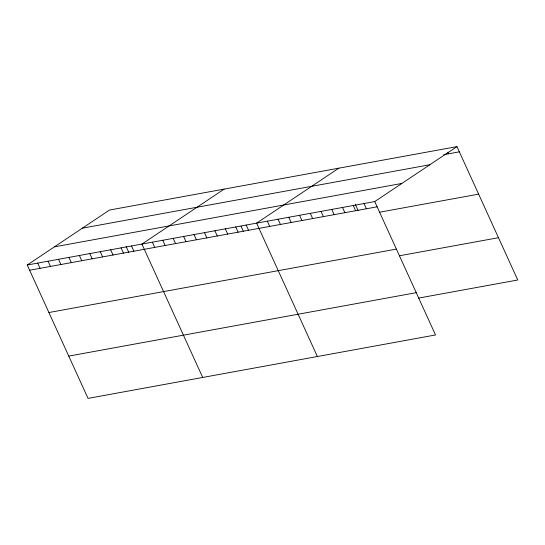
<?xml version="1.0" encoding="UTF-8"?>
<svg xmlns="http://www.w3.org/2000/svg" width="545" height="545" viewBox="0 0 545 545"><rect width="100%" height="100%" fill="white"/><g stroke="black" fill="none" stroke-linecap="round" stroke-linejoin="round"><path stroke-width="0.82" d="M27.25 265.006L374.735 201.582L435.516 334.957L88.038 398.388L27.25 265.006L109.484 210.043L456.962 146.612L517.75 279.994L418.608 298.088M224.152 189.108L141.918 244.078L202.706 377.453M338.82 168.18L256.593 223.143L317.374 356.525M374.735 201.582L456.962 146.612M443.65 154.705L459.346 151.844M82.343 228.178L429.828 164.754M54.384 246.865L401.869 183.44M29.634 270.231L377.12 206.807M379.477 212.23L478.619 194.136M48.907 312.523L396.392 249.099M399.335 255.803L498.477 237.702M68.765 356.096L416.244 292.672M447.929 152.307L448.61 153.806M363.992 203.537L366.376 208.769M355.401 204.566L358.106 210.506M353.255 205.499L355.64 210.731M342.512 207.461L344.896 212.693M331.776 209.423L334.153 214.648M321.032 211.385L323.417 216.61M310.289 213.34L312.673 218.572M299.552 215.302L301.937 220.534M288.809 217.264L291.194 222.489M278.073 219.226L280.457 224.451M267.329 221.181L269.714 226.413M246.163 225.044L248.547 230.276M241.074 226.243L243.438 231.434M235.74 226.952L238.124 232.177M225.317 228.852L227.701 234.084M214.894 230.753L217.278 235.985M204.47 232.66L206.848 237.886M194.04 234.561L196.425 239.793M183.617 236.462L186.002 241.694M173.194 238.369L175.579 243.595M162.771 240.27L165.149 245.495M152.348 242.171L154.726 247.403M131.495 245.979L133.879 251.204M126.065 246.429L128.77 252.362M121.072 247.88L123.456 253.112M110.649 249.787L113.026 255.012M100.219 251.688L102.603 256.913M89.796 253.589L92.18 258.821M79.372 255.489L81.757 260.721M68.949 257.397L71.334 262.622M58.526 259.297L60.904 264.529M48.096 261.198L50.481 266.43M37.673 263.106L40.057 268.331"/></g></svg>
